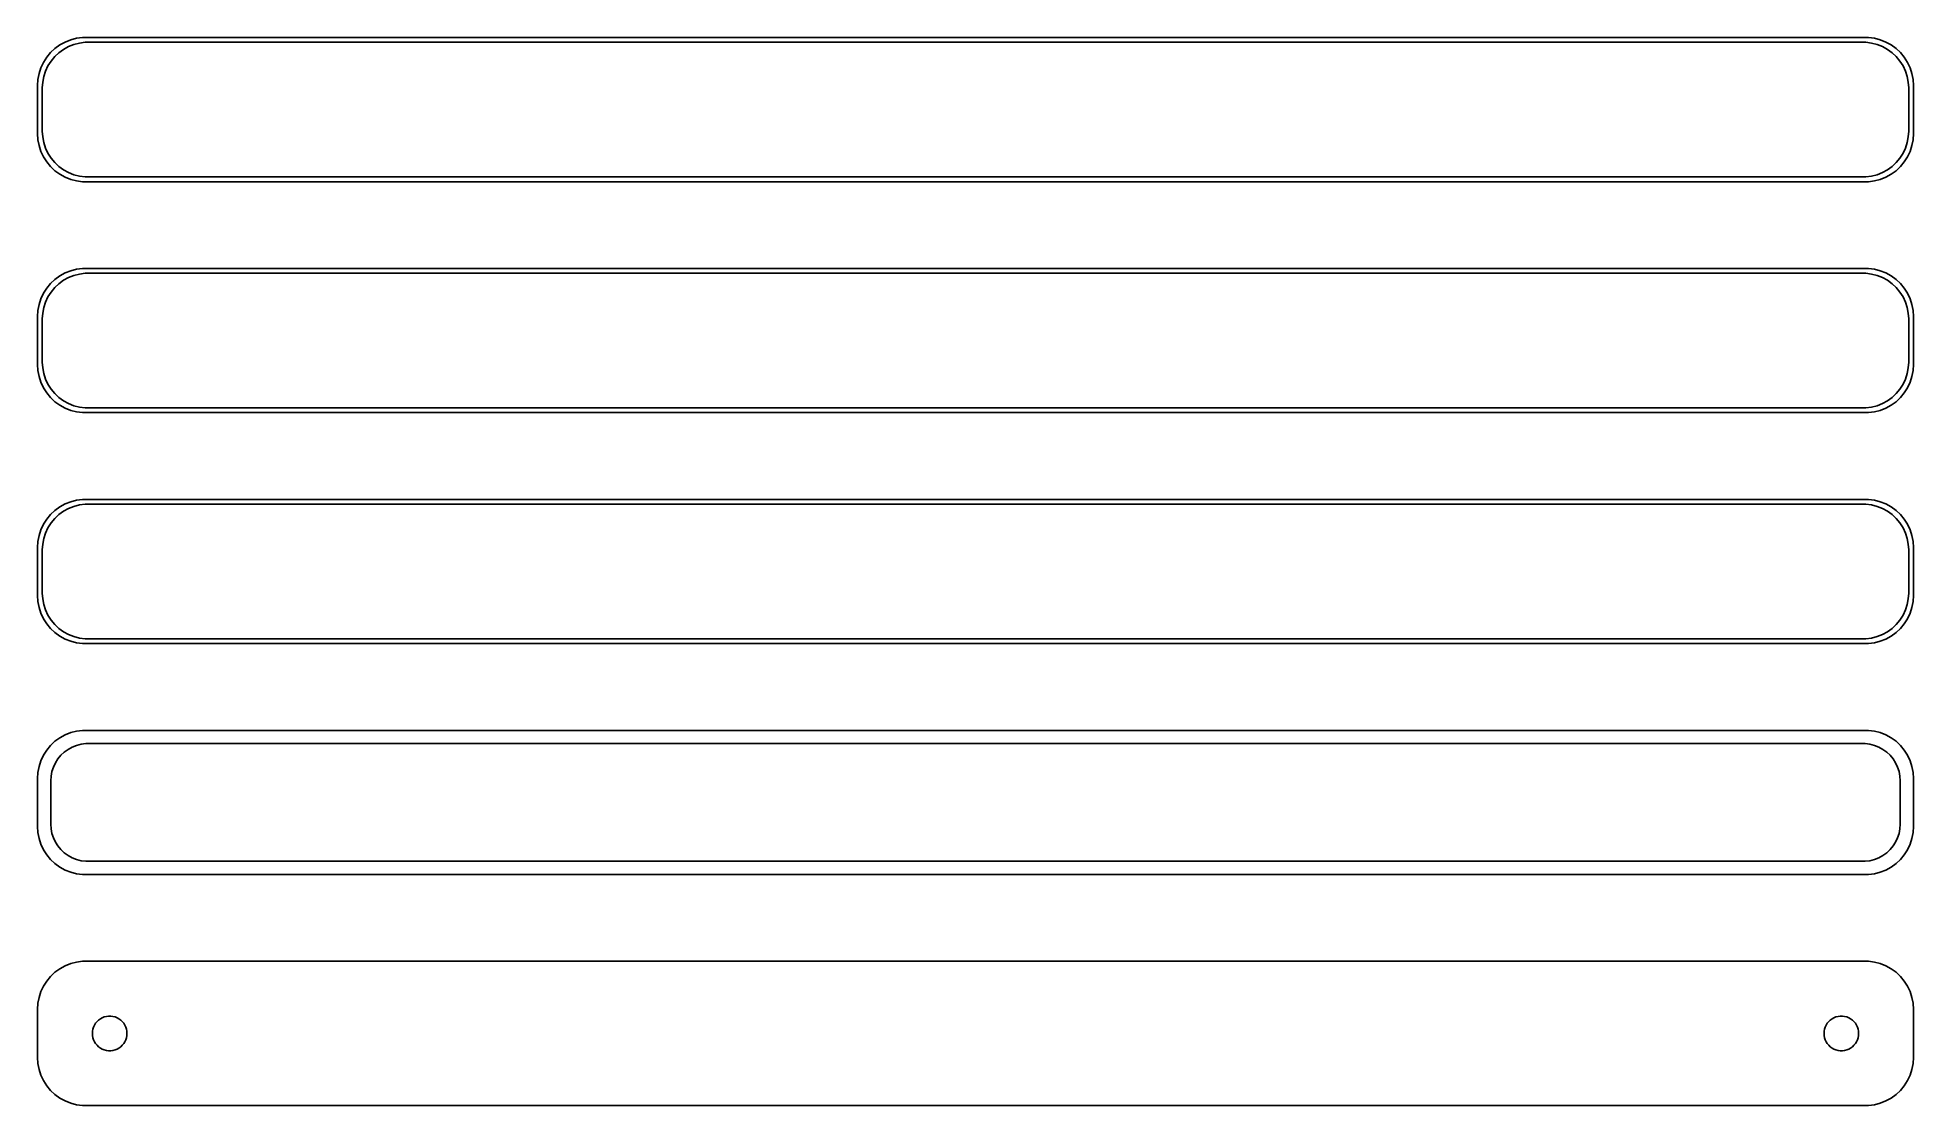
# Model space of a CAD drawing. Header units: metres. Extents: x -98 to 98, y 89 to 199.
import ezdxf

# ---------------------------------------------------------------- set-up
doc = ezdxf.new("R2010")
doc.units = ezdxf.units.M

msp = doc.modelspace()

# ---------------------------------------------------------------- linework, layer by layer
for p, q in [((-94.6289, 199.024), (-95.1791, 198.722)), ((-94.0451, 199.255), (-94.6289, 199.024)), ((-93.4369, 199.411), (-94.0451, 199.255)), ((-93.7178, 198.768), (-93.1401, 198.916)), ((-92.8139, 199.49), (-93.4369, 199.411)), ((-93.1401, 198.916), (-92.5482, 198.991)), ((92.8139, 199.49), (-92.8139, 199.49)), ((-92.5482, 198.991), (92.5482, 198.991)), ((92.5482, 198.991), (93.1401, 198.916)), ((93.4369, 199.411), (92.8139, 199.49)), ((93.1401, 198.916), (93.7178, 198.768)), ((94.0451, 199.255), (93.4369, 199.411)), ((94.6289, 199.024), (94.0451, 199.255)), ((95.1791, 198.722), (94.6289, 199.024)), ((-96.5451, 197.439), (-96.8815, 196.909)), ((-96.1448, 197.923), (-96.5451, 197.439)), ((-96.4125, 196.538), (-96.0928, 197.042)), ((-95.6871, 198.353), (-96.1448, 197.923)), ((-96.0928, 197.042), (-95.7126, 197.502)), ((-95.7126, 197.502), (-95.2778, 197.91)), ((-95.1791, 198.722), (-95.6871, 198.353)), ((-95.2778, 197.91), (-94.7952, 198.261)), ((-94.7952, 198.261), (-94.2724, 198.548)), ((-94.2724, 198.548), (-93.7178, 198.768)), ((93.7178, 198.768), (94.2724, 198.548)), ((94.2724, 198.548), (94.7952, 198.261)), ((94.7952, 198.261), (95.2778, 197.91)), ((95.6871, 198.353), (95.1791, 198.722)), ((95.2778, 197.91), (95.7126, 197.502)), ((96.1448, 197.923), (95.6871, 198.353)), ((95.7126, 197.502), (96.0928, 197.042)), ((96.0928, 197.042), (96.4125, 196.538)), ((96.5451, 197.439), (96.1448, 197.923)), ((96.8815, 196.909), (96.5451, 197.439)), ((-97.4606, 195.127), (-97.5, 194.5)), ((-97.3429, 195.743), (-97.4606, 195.127)), ((-97.1489, 196.341), (-97.3429, 195.743)), ((-96.8815, 196.909), (-97.1489, 196.341)), ((-96.9625, 194.845), (-96.8508, 195.431)), ((-96.8508, 195.431), (-96.6664, 195.999)), ((-96.6664, 195.999), (-96.4125, 196.538)), ((96.4125, 196.538), (96.6664, 195.999)), ((96.6664, 195.999), (96.8508, 195.431)), ((96.8508, 195.431), (96.9625, 194.845)), ((97.1489, 196.341), (96.8815, 196.909)), ((97.3429, 195.743), (97.1489, 196.341)), ((97.4606, 195.127), (97.3429, 195.743)), ((97.5, 194.5), (97.4606, 195.127)), ((-97.5, 194.5), (-97.5, 189.5)), ((-97, 194.25), (-96.9625, 194.845)), ((-97, 189.75), (-97, 194.25)), ((96.9625, 194.845), (97, 194.25)), ((97, 194.25), (97, 189.75)), ((97.5, 189.5), (97.5, 194.5)), ((-97.5, 189.5), (-97.4606, 188.873)), ((-96.9625, 189.155), (-97, 189.75)), ((-96.8508, 188.569), (-96.9625, 189.155)), ((96.9625, 189.155), (96.8508, 188.569)), ((97, 189.75), (96.9625, 189.155)), ((97.4606, 188.873), (97.5, 189.5)), ((-97.4606, 188.873), (-97.3429, 188.257)), ((-97.3429, 188.257), (-97.1489, 187.659)), ((-97.1489, 187.659), (-96.8815, 187.091)), ((-96.6664, 188.001), (-96.8508, 188.569)), ((-96.4125, 187.462), (-96.6664, 188.001)), ((-96.0928, 186.958), (-96.4125, 187.462)), ((96.4125, 187.462), (96.0928, 186.958)), ((96.6664, 188.001), (96.4125, 187.462)), ((96.8508, 188.569), (96.6664, 188.001)), ((96.8815, 187.091), (97.1489, 187.659)), ((97.1489, 187.659), (97.3429, 188.257)), ((97.3429, 188.257), (97.4606, 188.873)), ((-96.8815, 187.091), (-96.5451, 186.561)), ((-96.5451, 186.561), (-96.1448, 186.077)), ((-96.1448, 186.077), (-95.6871, 185.647)), ((-95.7126, 186.498), (-96.0928, 186.958)), ((-95.2778, 186.09), (-95.7126, 186.498)), ((-95.6871, 185.647), (-95.1791, 185.278)), ((-94.7952, 185.739), (-95.2778, 186.09)), ((-95.1791, 185.278), (-94.6289, 184.976)), ((-94.2724, 185.452), (-94.7952, 185.739)), ((-93.7178, 185.232), (-94.2724, 185.452)), ((94.2724, 185.452), (93.7178, 185.232)), ((94.7952, 185.739), (94.2724, 185.452)), ((94.6289, 184.976), (95.1791, 185.278)), ((95.2778, 186.09), (94.7952, 185.739)), ((95.1791, 185.278), (95.6871, 185.647)), ((95.7126, 186.498), (95.2778, 186.09)), ((95.6871, 185.647), (96.1448, 186.077)), ((96.0928, 186.958), (95.7126, 186.498)), ((96.1448, 186.077), (96.5451, 186.561)), ((96.5451, 186.561), (96.8815, 187.091)), ((-94.6289, 184.976), (-94.0451, 184.745)), ((-94.0451, 184.745), (-93.4369, 184.589)), ((-93.1401, 185.084), (-93.7178, 185.232)), ((-93.4369, 184.589), (-92.8139, 184.51)), ((-92.5482, 185.009), (-93.1401, 185.084)), ((-92.8139, 184.51), (92.8139, 184.51)), ((92.5482, 185.009), (-92.5482, 185.009)), ((93.1401, 185.084), (92.5482, 185.009)), ((92.8139, 184.51), (93.4369, 184.589)), ((93.7178, 185.232), (93.1401, 185.084)), ((93.4369, 184.589), (94.0451, 184.745)), ((94.0451, 184.745), (94.6289, 184.976)), ((-96.1448, 173.923), (-96.5451, 173.439)), ((-95.6871, 174.353), (-96.1448, 173.923)), ((-95.7126, 173.502), (-95.2778, 173.91)), ((-95.1791, 174.722), (-95.6871, 174.353)), ((-95.2778, 173.91), (-94.7952, 174.261)), ((-94.6289, 175.024), (-95.1791, 174.722)), ((-94.7952, 174.261), (-94.2724, 174.548)), ((-94.0451, 175.255), (-94.6289, 175.024)), ((-94.2724, 174.548), (-93.7178, 174.768)), ((-93.4369, 175.411), (-94.0451, 175.255)), ((-93.7178, 174.768), (-93.1401, 174.916)), ((-92.8139, 175.49), (-93.4369, 175.411)), ((-93.1401, 174.916), (-92.5482, 174.991)), ((92.8139, 175.49), (-92.8139, 175.49)), ((-92.5482, 174.991), (92.5482, 174.991)), ((92.5482, 174.991), (93.1401, 174.916)), ((93.4369, 175.411), (92.8139, 175.49)), ((93.1401, 174.916), (93.7178, 174.768)), ((94.0451, 175.255), (93.4369, 175.411)), ((93.7178, 174.768), (94.2724, 174.548)), ((94.6289, 175.024), (94.0451, 175.255)), ((94.2724, 174.548), (94.7952, 174.261)), ((95.1791, 174.722), (94.6289, 175.024)), ((94.7952, 174.261), (95.2778, 173.91)), ((95.6871, 174.353), (95.1791, 174.722)), ((95.2778, 173.91), (95.7126, 173.502)), ((96.1448, 173.923), (95.6871, 174.353)), ((96.5451, 173.439), (96.1448, 173.923)), ((-97.3429, 171.743), (-97.4606, 171.127)), ((-97.1489, 172.341), (-97.3429, 171.743)), ((-96.8815, 172.909), (-97.1489, 172.341)), ((-96.5451, 173.439), (-96.8815, 172.909)), ((-96.8508, 171.431), (-96.6664, 171.999)), ((-96.6664, 171.999), (-96.4125, 172.538)), ((-96.4125, 172.538), (-96.0928, 173.042)), ((-96.0928, 173.042), (-95.7126, 173.502)), ((95.7126, 173.502), (96.0928, 173.042)), ((96.0928, 173.042), (96.4125, 172.538)), ((96.4125, 172.538), (96.6664, 171.999)), ((96.8815, 172.909), (96.5451, 173.439)), ((96.6664, 171.999), (96.8508, 171.431)), ((97.1489, 172.341), (96.8815, 172.909)), ((97.3429, 171.743), (97.1489, 172.341)), ((97.4606, 171.127), (97.3429, 171.743)), ((-97.4606, 171.127), (-97.5, 170.5)), ((-97.5, 170.5), (-97.5, 165.5)), ((-97, 170.25), (-96.9625, 170.845)), ((-97, 165.75), (-97, 170.25)), ((-96.9625, 170.845), (-96.8508, 171.431)), ((96.8508, 171.431), (96.9625, 170.845)), ((96.9625, 170.845), (97, 170.25)), ((97, 170.25), (97, 165.75)), ((97.5, 170.5), (97.4606, 171.127)), ((97.5, 165.5), (97.5, 170.5)), ((-96.9625, 165.155), (-97, 165.75)), ((97, 165.75), (96.9625, 165.155)), ((-97.5, 165.5), (-97.4606, 164.873)), ((-97.4606, 164.873), (-97.3429, 164.257)), ((-97.3429, 164.257), (-97.1489, 163.659)), ((-96.8508, 164.569), (-96.9625, 165.155)), ((-96.6664, 164.001), (-96.8508, 164.569)), ((-96.4125, 163.462), (-96.6664, 164.001)), ((96.6664, 164.001), (96.4125, 163.462)), ((96.8508, 164.569), (96.6664, 164.001)), ((96.9625, 165.155), (96.8508, 164.569)), ((97.1489, 163.659), (97.3429, 164.257)), ((97.3429, 164.257), (97.4606, 164.873)), ((97.4606, 164.873), (97.5, 165.5)), ((-97.1489, 163.659), (-96.8815, 163.091)), ((-96.8815, 163.091), (-96.5451, 162.561)), ((-96.5451, 162.561), (-96.1448, 162.077)), ((-96.0928, 162.958), (-96.4125, 163.462)), ((-96.1448, 162.077), (-95.6871, 161.647)), ((-95.7126, 162.498), (-96.0928, 162.958)), ((-95.2778, 162.09), (-95.7126, 162.498)), ((-94.7952, 161.739), (-95.2778, 162.09)), ((95.2778, 162.09), (94.7952, 161.739)), ((95.7126, 162.498), (95.2778, 162.09)), ((95.6871, 161.647), (96.1448, 162.077)), ((96.0928, 162.958), (95.7126, 162.498)), ((96.4125, 163.462), (96.0928, 162.958)), ((96.1448, 162.077), (96.5451, 162.561)), ((96.5451, 162.561), (96.8815, 163.091)), ((96.8815, 163.091), (97.1489, 163.659)), ((-95.6871, 161.647), (-95.1791, 161.278)), ((-95.1791, 161.278), (-94.6289, 160.976)), ((-94.2724, 161.452), (-94.7952, 161.739)), ((-94.6289, 160.976), (-94.0451, 160.745)), ((-93.7178, 161.232), (-94.2724, 161.452)), ((-94.0451, 160.745), (-93.4369, 160.589)), ((-93.1401, 161.084), (-93.7178, 161.232)), ((-93.4369, 160.589), (-92.8139, 160.51)), ((-92.5482, 161.009), (-93.1401, 161.084)), ((-92.8139, 160.51), (92.8139, 160.51)), ((92.5482, 161.009), (-92.5482, 161.009)), ((93.1401, 161.084), (92.5482, 161.009)), ((92.8139, 160.51), (93.4369, 160.589)), ((93.7178, 161.232), (93.1401, 161.084)), ((93.4369, 160.589), (94.0451, 160.745)), ((94.2724, 161.452), (93.7178, 161.232)), ((94.0451, 160.745), (94.6289, 160.976)), ((94.7952, 161.739), (94.2724, 161.452)), ((94.6289, 160.976), (95.1791, 161.278)), ((95.1791, 161.278), (95.6871, 161.647)), ((-95.6871, 150.353), (-96.1448, 149.923)), ((-95.1791, 150.722), (-95.6871, 150.353)), ((-95.2778, 149.91), (-94.7952, 150.261)), ((-94.6289, 151.024), (-95.1791, 150.722)), ((-94.7952, 150.261), (-94.2724, 150.548)), ((-94.0451, 151.255), (-94.6289, 151.024)), ((-94.2724, 150.548), (-93.7178, 150.768)), ((-93.4369, 151.411), (-94.0451, 151.255)), ((-93.7178, 150.768), (-93.1401, 150.916)), ((-92.8139, 151.49), (-93.4369, 151.411)), ((-93.1401, 150.916), (-92.5482, 150.991)), ((92.8139, 151.49), (-92.8139, 151.49)), ((-92.5482, 150.991), (92.5482, 150.991)), ((92.5482, 150.991), (93.1401, 150.916)), ((93.4369, 151.411), (92.8139, 151.49)), ((93.1401, 150.916), (93.7178, 150.768)), ((94.0451, 151.255), (93.4369, 151.411)), ((93.7178, 150.768), (94.2724, 150.548)), ((94.6289, 151.024), (94.0451, 151.255)), ((94.2724, 150.548), (94.7952, 150.261)), ((95.1791, 150.722), (94.6289, 151.024)), ((94.7952, 150.261), (95.2778, 149.91)), ((95.6871, 150.353), (95.1791, 150.722)), ((96.1448, 149.923), (95.6871, 150.353)), ((-97.1489, 148.341), (-97.3429, 147.743)), ((-96.8815, 148.909), (-97.1489, 148.341)), ((-96.5451, 149.439), (-96.8815, 148.909)), ((-96.6664, 147.999), (-96.4125, 148.538)), ((-96.1448, 149.923), (-96.5451, 149.439)), ((-96.4125, 148.538), (-96.0928, 149.042)), ((-96.0928, 149.042), (-95.7126, 149.502)), ((-95.7126, 149.502), (-95.2778, 149.91)), ((95.2778, 149.91), (95.7126, 149.502)), ((95.7126, 149.502), (96.0928, 149.042)), ((96.0928, 149.042), (96.4125, 148.538)), ((96.5451, 149.439), (96.1448, 149.923)), ((96.4125, 148.538), (96.6664, 147.999)), ((96.8815, 148.909), (96.5451, 149.439)), ((97.1489, 148.341), (96.8815, 148.909)), ((97.3429, 147.743), (97.1489, 148.341)), ((-97.4606, 147.127), (-97.5, 146.5)), ((-97.5, 146.5), (-97.5, 141.5)), ((-97.3429, 147.743), (-97.4606, 147.127)), ((-97, 146.25), (-96.9625, 146.845)), ((-97, 141.75), (-97, 146.25)), ((-96.9625, 146.845), (-96.8508, 147.431)), ((-96.8508, 147.431), (-96.6664, 147.999)), ((96.6664, 147.999), (96.8508, 147.431)), ((96.8508, 147.431), (96.9625, 146.845)), ((96.9625, 146.845), (97, 146.25)), ((97, 146.25), (97, 141.75)), ((97.4606, 147.127), (97.3429, 147.743)), ((97.5, 146.5), (97.4606, 147.127)), ((97.5, 141.5), (97.5, 146.5)), ((-97.5, 141.5), (-97.4606, 140.873)), ((-97.4606, 140.873), (-97.3429, 140.257)), ((-96.9625, 141.155), (-97, 141.75)), ((-96.8508, 140.569), (-96.9625, 141.155)), ((-96.6664, 140.001), (-96.8508, 140.569)), ((96.8508, 140.569), (96.6664, 140.001)), ((96.9625, 141.155), (96.8508, 140.569)), ((97, 141.75), (96.9625, 141.155)), ((97.3429, 140.257), (97.4606, 140.873)), ((97.4606, 140.873), (97.5, 141.5)), ((-97.3429, 140.257), (-97.1489, 139.659)), ((-97.1489, 139.659), (-96.8815, 139.091)), ((-96.8815, 139.091), (-96.5451, 138.561)), ((-96.4125, 139.462), (-96.6664, 140.001)), ((-96.5451, 138.561), (-96.1448, 138.077)), ((-96.0928, 138.958), (-96.4125, 139.462)), ((-95.7126, 138.498), (-96.0928, 138.958)), ((-95.2778, 138.09), (-95.7126, 138.498)), ((95.7126, 138.498), (95.2778, 138.09)), ((96.0928, 138.958), (95.7126, 138.498)), ((96.4125, 139.462), (96.0928, 138.958)), ((96.1448, 138.077), (96.5451, 138.561)), ((96.6664, 140.001), (96.4125, 139.462)), ((96.5451, 138.561), (96.8815, 139.091)), ((96.8815, 139.091), (97.1489, 139.659)), ((97.1489, 139.659), (97.3429, 140.257)), ((-96.1448, 138.077), (-95.6871, 137.647)), ((-95.6871, 137.647), (-95.1791, 137.278)), ((-94.7952, 137.739), (-95.2778, 138.09)), ((-95.1791, 137.278), (-94.6289, 136.976)), ((-94.2724, 137.452), (-94.7952, 137.739)), ((-94.6289, 136.976), (-94.0451, 136.745)), ((-93.7178, 137.232), (-94.2724, 137.452)), ((-94.0451, 136.745), (-93.4369, 136.589)), ((-93.1401, 137.084), (-93.7178, 137.232)), ((-93.4369, 136.589), (-92.8139, 136.51)), ((-92.5482, 137.009), (-93.1401, 137.084)), ((-92.8139, 136.51), (92.8139, 136.51)), ((92.5482, 137.009), (-92.5482, 137.009)), ((93.1401, 137.084), (92.5482, 137.009)), ((92.8139, 136.51), (93.4369, 136.589)), ((93.7178, 137.232), (93.1401, 137.084)), ((93.4369, 136.589), (94.0451, 136.745)), ((94.2724, 137.452), (93.7178, 137.232)), ((94.0451, 136.745), (94.6289, 136.976)), ((94.7952, 137.739), (94.2724, 137.452)), ((94.6289, 136.976), (95.1791, 137.278)), ((95.2778, 138.09), (94.7952, 137.739)), ((95.1791, 137.278), (95.6871, 137.647)), ((95.6871, 137.647), (96.1448, 138.077)), ((-94.6289, 127.024), (-95.1791, 126.722)), ((-94.0451, 127.255), (-94.6289, 127.024)), ((-93.4369, 127.411), (-94.0451, 127.255)), ((-92.8139, 127.49), (-93.4369, 127.411)), ((92.8139, 127.49), (-92.8139, 127.49)), ((93.4369, 127.411), (92.8139, 127.49)), ((94.0451, 127.255), (93.4369, 127.411)), ((94.6289, 127.024), (94.0451, 127.255)), ((95.1791, 126.722), (94.6289, 127.024)), ((-96.8815, 124.909), (-97.1489, 124.341)), ((-96.5451, 125.439), (-96.8815, 124.909)), ((-96.1448, 125.923), (-96.5451, 125.439)), ((-95.6871, 126.353), (-96.1448, 125.923)), ((-95.1791, 126.722), (-95.6871, 126.353)), ((-95.3805, 124.524), (-95.0707, 124.899)), ((-95.0707, 124.899), (-94.7165, 125.231)), ((-94.7165, 125.231), (-94.3234, 125.517)), ((-94.3234, 125.517), (-93.8975, 125.751)), ((-93.8975, 125.751), (-93.4457, 125.93)), ((-93.4457, 125.93), (-92.9751, 126.051)), ((-92.9751, 126.051), (-92.493, 126.112)), ((-92.493, 126.112), (92.493, 126.112)), ((92.493, 126.112), (92.9751, 126.051)), ((92.9751, 126.051), (93.4457, 125.93)), ((93.4457, 125.93), (93.8975, 125.751)), ((93.8975, 125.751), (94.3234, 125.517)), ((94.3234, 125.517), (94.7165, 125.231)), ((94.7165, 125.231), (95.0707, 124.899)), ((95.0707, 124.899), (95.3805, 124.524)), ((95.6871, 126.353), (95.1791, 126.722)), ((96.1448, 125.923), (95.6871, 126.353)), ((96.5451, 125.439), (96.1448, 125.923)), ((96.8815, 124.909), (96.5451, 125.439)), ((97.1489, 124.341), (96.8815, 124.909)), ((-97.4606, 123.127), (-97.5, 122.5)), ((-97.3429, 123.743), (-97.4606, 123.127)), ((-97.1489, 124.341), (-97.3429, 123.743)), ((-96.089, 122.735), (-95.9979, 123.212)), ((-95.9979, 123.212), (-95.8477, 123.674)), ((-95.8477, 123.674), (-95.6408, 124.114)), ((-95.6408, 124.114), (-95.3805, 124.524)), ((95.3805, 124.524), (95.6408, 124.114)), ((95.6408, 124.114), (95.8477, 123.674)), ((95.8477, 123.674), (95.9979, 123.212)), ((95.9979, 123.212), (96.089, 122.735)), ((97.3429, 123.743), (97.1489, 124.341)), ((97.4606, 123.127), (97.3429, 123.743)), ((97.5, 122.5), (97.4606, 123.127)), ((-97.5, 122.5), (-97.5, 117.5)), ((-96.1195, 122.25), (-96.089, 122.735)), ((-96.1195, 117.75), (-96.1195, 122.25)), ((96.089, 122.735), (96.1195, 122.25)), ((96.1195, 122.25), (96.1195, 117.75)), ((97.5, 117.5), (97.5, 122.5)), ((-97.5, 117.5), (-97.4606, 116.873)), ((-96.089, 117.265), (-96.1195, 117.75)), ((-95.9979, 116.788), (-96.089, 117.265)), ((96.089, 117.265), (95.9979, 116.788)), ((96.1195, 117.75), (96.089, 117.265)), ((97.4606, 116.873), (97.5, 117.5)), ((-97.4606, 116.873), (-97.3429, 116.257)), ((-97.3429, 116.257), (-97.1489, 115.659)), ((-97.1489, 115.659), (-96.8815, 115.091)), ((-96.8815, 115.091), (-96.5451, 114.561)), ((-95.8477, 116.326), (-95.9979, 116.788)), ((-95.6408, 115.886), (-95.8477, 116.326)), ((-95.3805, 115.476), (-95.6408, 115.886)), ((-95.0707, 115.101), (-95.3805, 115.476)), ((-94.7165, 114.769), (-95.0707, 115.101)), ((95.0707, 115.101), (94.7165, 114.769)), ((95.3805, 115.476), (95.0707, 115.101)), ((95.6408, 115.886), (95.3805, 115.476)), ((95.8477, 116.326), (95.6408, 115.886)), ((95.9979, 116.788), (95.8477, 116.326)), ((96.5451, 114.561), (96.8815, 115.091)), ((96.8815, 115.091), (97.1489, 115.659)), ((97.1489, 115.659), (97.3429, 116.257)), ((97.3429, 116.257), (97.4606, 116.873)), ((-96.5451, 114.561), (-96.1448, 114.077)), ((-96.1448, 114.077), (-95.6871, 113.647)), ((-95.6871, 113.647), (-95.1791, 113.278)), ((-95.1791, 113.278), (-94.6289, 112.976)), ((-94.3234, 114.483), (-94.7165, 114.769)), ((-93.8975, 114.249), (-94.3234, 114.483)), ((-93.4457, 114.07), (-93.8975, 114.249)), ((-92.9751, 113.949), (-93.4457, 114.07)), ((-92.493, 113.888), (-92.9751, 113.949)), ((92.493, 113.888), (-92.493, 113.888)), ((92.9751, 113.949), (92.493, 113.888)), ((93.4457, 114.07), (92.9751, 113.949)), ((93.8975, 114.249), (93.4457, 114.07)), ((94.3234, 114.483), (93.8975, 114.249)), ((94.7165, 114.769), (94.3234, 114.483)), ((94.6289, 112.976), (95.1791, 113.278)), ((95.1791, 113.278), (95.6871, 113.647)), ((95.6871, 113.647), (96.1448, 114.077)), ((96.1448, 114.077), (96.5451, 114.561)), ((-94.6289, 112.976), (-94.0451, 112.745)), ((-94.0451, 112.745), (-93.4369, 112.589)), ((-93.4369, 112.589), (-92.8139, 112.51)), ((-92.8139, 112.51), (92.8139, 112.51)), ((92.8139, 112.51), (93.4369, 112.589)), ((93.4369, 112.589), (94.0451, 112.745)), ((94.0451, 112.745), (94.6289, 112.976)), ((-93.4369, 103.411), (-94.0451, 103.255)), ((-92.8139, 103.49), (-93.4369, 103.411)), ((92.8139, 103.49), (-92.8139, 103.49)), ((93.4369, 103.411), (92.8139, 103.49)), ((94.0451, 103.255), (93.4369, 103.411)), ((-96.5451, 101.439), (-96.8815, 100.909)), ((-96.1448, 101.923), (-96.5451, 101.439)), ((-95.6871, 102.353), (-96.1448, 101.923)), ((-95.1791, 102.722), (-95.6871, 102.353)), ((-94.6289, 103.024), (-95.1791, 102.722)), ((-94.0451, 103.255), (-94.6289, 103.024)), ((94.6289, 103.024), (94.0451, 103.255)), ((95.1791, 102.722), (94.6289, 103.024)), ((95.6871, 102.353), (95.1791, 102.722)), ((96.1448, 101.923), (95.6871, 102.353)), ((96.5451, 101.439), (96.1448, 101.923)), ((96.8815, 100.909), (96.5451, 101.439)), ((-97.3429, 99.7434), (-97.4606, 99.1267)), ((-97.1489, 100.341), (-97.3429, 99.7434)), ((-96.8815, 100.909), (-97.1489, 100.341)), ((97.1489, 100.341), (96.8815, 100.909)), ((97.3429, 99.7434), (97.1489, 100.341)), ((97.4606, 99.1267), (97.3429, 99.7434)), ((-97.4606, 99.1267), (-97.5, 98.5)), ((-97.5, 98.5), (-97.5, 93.5)), ((-91.1474, 97.3869), (-90.9645, 97.5198)), ((-90.9645, 97.5198), (-90.7664, 97.6287)), ((-90.7664, 97.6287), (-90.5562, 97.7119)), ((-90.5562, 97.7119), (-90.3373, 97.7681)), ((-90.3373, 97.7681), (-90.113, 97.7964)), ((-90.113, 97.7964), (-89.887, 97.7964)), ((-89.887, 97.7964), (-89.6627, 97.7681)), ((-89.6627, 97.7681), (-89.4438, 97.7119)), ((-89.4438, 97.7119), (-89.2336, 97.6287)), ((-89.2336, 97.6287), (-89.0355, 97.5198)), ((-89.0355, 97.5198), (-88.8526, 97.3869)), ((88.8526, 97.3869), (89.0355, 97.5198)), ((89.0355, 97.5198), (89.2336, 97.6287)), ((89.2336, 97.6287), (89.4438, 97.7119)), ((89.4438, 97.7119), (89.6627, 97.7681)), ((89.6627, 97.7681), (89.887, 97.7964)), ((89.887, 97.7964), (90.113, 97.7964)), ((90.113, 97.7964), (90.3373, 97.7681)), ((90.3373, 97.7681), (90.5562, 97.7119)), ((90.5562, 97.7119), (90.7664, 97.6287)), ((90.7664, 97.6287), (90.9645, 97.5198)), ((90.9645, 97.5198), (91.1474, 97.3869)), ((97.5, 98.5), (97.4606, 99.1267)), ((97.5, 93.5), (97.5, 98.5)), ((-91.8, 96), (-91.7858, 96.2256)), ((-91.7858, 95.7744), (-91.8, 96)), ((-91.7858, 96.2256), (-91.7434, 96.4476)), ((-91.7434, 95.5524), (-91.7858, 95.7744)), ((-91.7434, 96.4476), (-91.6736, 96.6626)), ((-91.6736, 95.3374), (-91.7434, 95.5524)), ((-91.6736, 96.6626), (-91.5773, 96.8671)), ((-91.5773, 96.8671), (-91.4562, 97.058)), ((-91.4562, 97.058), (-91.3121, 97.2322)), ((-91.3121, 97.2322), (-91.1474, 97.3869)), ((-88.8526, 97.3869), (-88.6879, 97.2322)), ((-88.6879, 97.2322), (-88.5438, 97.058)), ((-88.5438, 97.058), (-88.4226, 96.8671)), ((-88.4226, 96.8671), (-88.3264, 96.6626)), ((-88.3264, 96.6626), (-88.2565, 96.4476)), ((-88.2565, 95.5524), (-88.3264, 95.3374)), ((-88.2565, 96.4476), (-88.2142, 96.2256)), ((-88.2142, 95.7744), (-88.2565, 95.5524)), ((-88.2142, 96.2256), (-88.2, 96)), ((-88.2, 96), (-88.2142, 95.7744)), ((88.2, 96), (88.2142, 96.2256)), ((88.2142, 95.7744), (88.2, 96)), ((88.2142, 96.2256), (88.2565, 96.4476)), ((88.2565, 95.5524), (88.2142, 95.7744)), ((88.2565, 96.4476), (88.3264, 96.6626)), ((88.3264, 95.3374), (88.2565, 95.5524)), ((88.3264, 96.6626), (88.4226, 96.8671)), ((88.4226, 96.8671), (88.5438, 97.058)), ((88.5438, 97.058), (88.6879, 97.2322)), ((88.6879, 97.2322), (88.8526, 97.3869)), ((91.1474, 97.3869), (91.3121, 97.2322)), ((91.3121, 97.2322), (91.4562, 97.058)), ((91.4562, 97.058), (91.5773, 96.8671)), ((91.5773, 96.8671), (91.6736, 96.6626)), ((91.6736, 96.6626), (91.7434, 96.4476)), ((91.7434, 95.5524), (91.6736, 95.3374)), ((91.7434, 96.4476), (91.7858, 96.2256)), ((91.7858, 95.7744), (91.7434, 95.5524)), ((91.7858, 96.2256), (91.8, 96)), ((91.8, 96), (91.7858, 95.7744)), ((-91.5773, 95.1329), (-91.6736, 95.3374)), ((-91.4562, 94.942), (-91.5773, 95.1329)), ((-91.3121, 94.7678), (-91.4562, 94.942)), ((-91.1474, 94.6131), (-91.3121, 94.7678)), ((-90.9645, 94.4802), (-91.1474, 94.6131)), ((-90.7664, 94.3713), (-90.9645, 94.4802)), ((-90.5562, 94.2881), (-90.7664, 94.3713)), ((-90.3373, 94.2319), (-90.5562, 94.2881)), ((-90.113, 94.2036), (-90.3373, 94.2319)), ((-89.887, 94.2036), (-90.113, 94.2036)), ((-89.6627, 94.2319), (-89.887, 94.2036)), ((-89.4438, 94.2881), (-89.6627, 94.2319)), ((-89.2336, 94.3713), (-89.4438, 94.2881)), ((-89.0355, 94.4802), (-89.2336, 94.3713)), ((-88.8526, 94.6131), (-89.0355, 94.4802)), ((-88.6879, 94.7678), (-88.8526, 94.6131)), ((-88.5438, 94.942), (-88.6879, 94.7678)), ((-88.4226, 95.1329), (-88.5438, 94.942)), ((-88.3264, 95.3374), (-88.4226, 95.1329)), ((88.4226, 95.1329), (88.3264, 95.3374)), ((88.5438, 94.942), (88.4226, 95.1329)), ((88.6879, 94.7678), (88.5438, 94.942)), ((88.8526, 94.6131), (88.6879, 94.7678)), ((89.0355, 94.4802), (88.8526, 94.6131)), ((89.2336, 94.3713), (89.0355, 94.4802)), ((89.4438, 94.2881), (89.2336, 94.3713)), ((89.6627, 94.2319), (89.4438, 94.2881)), ((89.887, 94.2036), (89.6627, 94.2319)), ((90.113, 94.2036), (89.887, 94.2036)), ((90.3373, 94.2319), (90.113, 94.2036)), ((90.5562, 94.2881), (90.3373, 94.2319)), ((90.7664, 94.3713), (90.5562, 94.2881)), ((90.9645, 94.4802), (90.7664, 94.3713)), ((91.1474, 94.6131), (90.9645, 94.4802)), ((91.3121, 94.7678), (91.1474, 94.6131)), ((91.4562, 94.942), (91.3121, 94.7678)), ((91.5773, 95.1329), (91.4562, 94.942)), ((91.6736, 95.3374), (91.5773, 95.1329)), ((-97.5, 93.5), (-97.4606, 92.8733)), ((-97.4606, 92.8733), (-97.3429, 92.2566)), ((-97.3429, 92.2566), (-97.1489, 91.6594)), ((-97.1489, 91.6594), (-96.8815, 91.0912)), ((96.8815, 91.0912), (97.1489, 91.6594)), ((97.1489, 91.6594), (97.3429, 92.2566)), ((97.3429, 92.2566), (97.4606, 92.8733)), ((97.4606, 92.8733), (97.5, 93.5)), ((-96.8815, 91.0912), (-96.5451, 90.5611)), ((-96.5451, 90.5611), (-96.1448, 90.0773)), ((-96.1448, 90.0773), (-95.6871, 89.6474)), ((95.6871, 89.6474), (96.1448, 90.0773)), ((96.1448, 90.0773), (96.5451, 90.5611)), ((96.5451, 90.5611), (96.8815, 91.0912)), ((-95.6871, 89.6474), (-95.1791, 89.2784)), ((-95.1791, 89.2784), (-94.6289, 88.9759)), ((-94.6289, 88.9759), (-94.0451, 88.7447)), ((-94.0451, 88.7447), (-93.4369, 88.5886)), ((-93.4369, 88.5886), (-92.8139, 88.5099)), ((-92.8139, 88.5099), (92.8139, 88.5099)), ((92.8139, 88.5099), (93.4369, 88.5886)), ((93.4369, 88.5886), (94.0451, 88.7447)), ((94.0451, 88.7447), (94.6289, 88.9759)), ((94.6289, 88.9759), (95.1791, 89.2784)), ((95.1791, 89.2784), (95.6871, 89.6474))]:
    msp.add_line(p, q)

doc.saveas('drawing.dxf')
